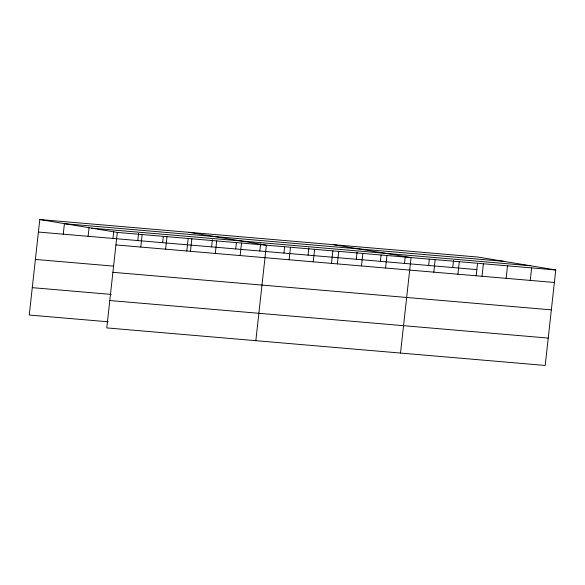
<?xml version="1.0" encoding="UTF-8"?>
<svg xmlns="http://www.w3.org/2000/svg" width="585" height="585" viewBox="0 0 585 585"><rect width="100%" height="100%" fill="white"/><g stroke="black" fill="none" stroke-linecap="round" stroke-linejoin="round"><path stroke-width="0.88" d="M39.795 219.543L117.307 232.42L106.762 327.914L545.205 365.457L555.75 269.963L478.237 257.086L39.795 219.543L29.25 315.037L108.225 321.794M63.253 234.175L64.438 223.455M88.101 236.303L89.088 227.368M112.949 238.431L113.739 231.287M137.789 240.559L138.579 233.415M140.773 247.06L142.155 234.548M162.637 242.687L163.325 236.435M165.613 249.181L166.996 236.676M186.798 251.002L188.173 238.563M190.461 251.309L191.843 238.804M211.595 246.885L212.384 239.733M215.309 253.437L216.691 240.932M235.711 248.947L236.398 242.695M240.15 255.565L241.532 243.06M259.828 251.009L260.61 243.865M255.835 340.682L266.38 245.188L188.86 232.303M283.937 253.078L284.632 246.819M289.114 259.762L290.489 247.25M308.054 255.14L308.843 247.996M313.224 261.824L314.606 249.312M331.483 263.389L332.858 250.95M337.34 263.893L338.722 251.382M356.28 259.272L357.069 252.12M361.457 265.956L362.839 253.444M380.396 261.334L381.084 255.082M385.566 268.018L386.948 255.513M404.513 263.404L405.303 256.252M400.52 353.069L411.065 257.575L333.545 244.698M428.622 265.466L429.317 259.214M433.799 272.149L435.181 259.638M452.739 267.535L453.529 260.383M457.909 274.219L459.291 261.707M476.168 275.784L477.543 263.345M482.025 276.281L483.407 263.769M506.142 278.343L507.524 265.839M530.251 280.412L531.633 267.901M65.374 223.792L503.817 261.334M91.728 228.172L530.171 265.714M117.307 232.42L555.75 269.963M38.413 232.048L476.855 269.597M115.925 244.932L554.368 282.475M35.385 259.433L113.475 266.124M112.905 272.31L551.348 309.86M32.27 287.652L111.245 294.416M109.79 300.529L548.233 338.079"/></g></svg>
